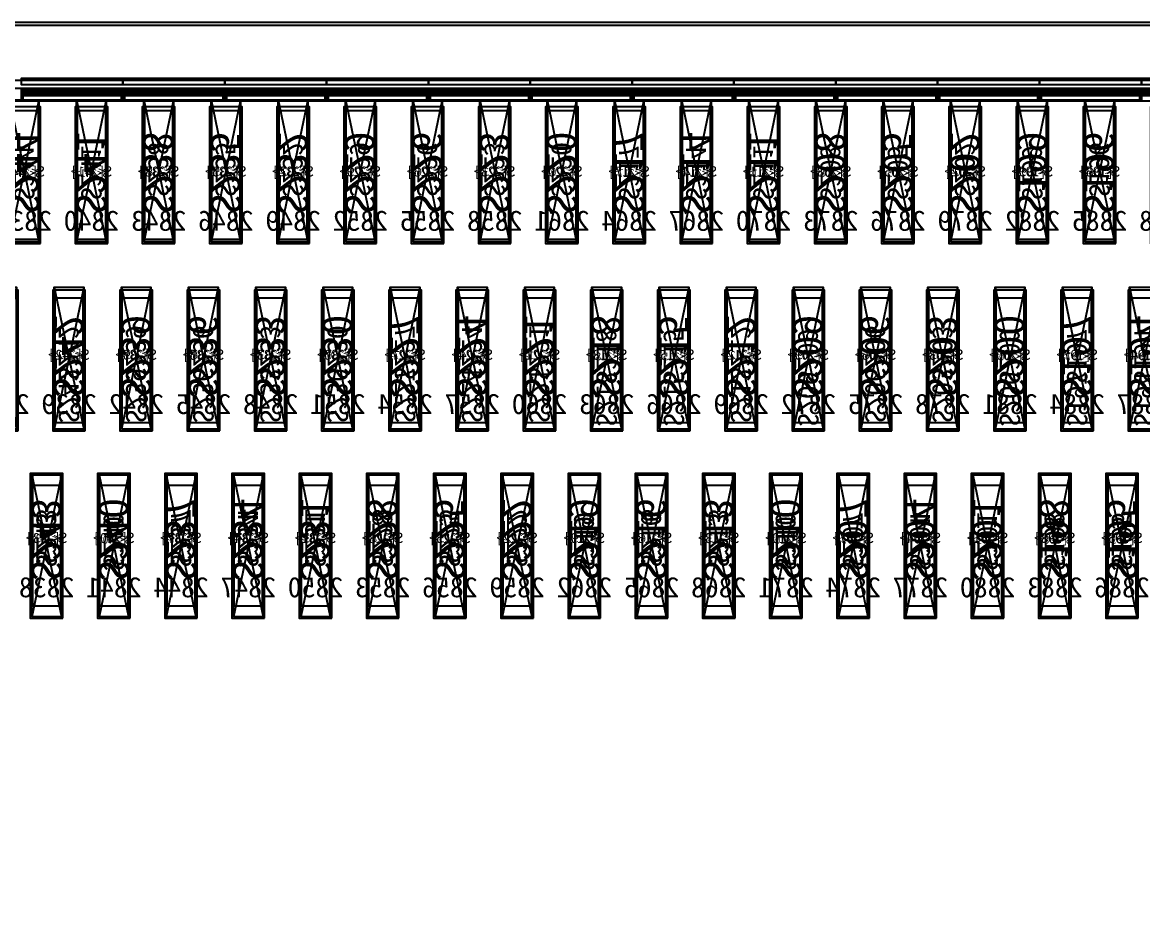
# Model space of a CAD drawing. Header units: millimetres. Extents: x 427 to 2444, y 137 to 817.
# Drawn here: x 1613.422 to 1613.972, y 288.827 to 289.26 of the extents above; entities that cross this region are included whole.
import ezdxf
from ezdxf.enums import TextEntityAlignment as Align

# ---------------------------------------------------------------- set-up
doc = ezdxf.new("R2010")
doc.units = ezdxf.units.MM
for name, color, linetype in [('L0', 211, 'Continuous'), ('L102', 91, 'Continuous'), ('L114', 213, 'Continuous'), ('L240', 60, 'Continuous'), ('L241', 200, 'Continuous'), ('L242', 51, 'Continuous'), ('L245', 53, 'Continuous'), ('L246', 93, 'Continuous'), ('L247', 13, 'Continuous'), ('L59', 140, 'Continuous'), ('L63', 4, 'Continuous'), ('L98', 150, 'Continuous')]:
    doc.layers.add(name, color=color, linetype=linetype)
doc.styles.add('txt', font='simhei.ttf')

# ---------------------------------------------------------------- blocks, each defined once
blk = doc.blocks.new('HX8394_F_PAD')
at = {"layer": 'L0'}
blk.add_lwpolyline([(-13.86, -0.4025), (-13.86, 0.4025), (13.86, 0.4025), (13.86, -0.4025), (-13.86, -0.4025)], close=True, dxfattribs=at)
at = {"layer": 'L241'}
blk.add_lwpolyline([(-13.9, -0.435), (-13.9, 0.435), (13.9, 0.435), (13.9, -0.435), (-13.9, -0.435)], close=True, dxfattribs=at)
at = {"layer": 'L242'}
for points in [[(-11.386, 0.3285), (-11.3875, 0.33), (-11.3875, 0.392), (-11.386, 0.3935), (-11.373, 0.3935), (-11.3715, 0.392), (-11.3715, 0.33), (-11.373, 0.3285), (-11.386, 0.3285)], [(-11.353, 0.3285), (-11.3545, 0.33), (-11.3545, 0.392), (-11.353, 0.3935), (-11.34, 0.3935), (-11.3385, 0.392), (-11.3385, 0.33), (-11.34, 0.3285), (-11.353, 0.3285)], [(-11.32, 0.3285), (-11.3215, 0.33), (-11.3215, 0.392), (-11.32, 0.3935), (-11.307, 0.3935), (-11.3055, 0.392), (-11.3055, 0.33), (-11.307, 0.3285), (-11.32, 0.3285)], [(-11.287, 0.3285), (-11.2885, 0.33), (-11.2885, 0.392), (-11.287, 0.3935), (-11.274, 0.3935), (-11.2725, 0.392), (-11.2725, 0.33), (-11.274, 0.3285), (-11.287, 0.3285)], [(-11.254, 0.3285), (-11.2555, 0.33), (-11.2555, 0.392), (-11.254, 0.3935), (-11.241, 0.3935), (-11.2395, 0.392), (-11.2395, 0.33), (-11.241, 0.3285), (-11.254, 0.3285)], [(-11.221, 0.3285), (-11.2225, 0.33), (-11.2225, 0.392), (-11.221, 0.3935), (-11.208, 0.3935), (-11.2065, 0.392), (-11.2065, 0.33), (-11.208, 0.3285), (-11.221, 0.3285)], [(-11.188, 0.3285), (-11.1895, 0.33), (-11.1895, 0.392), (-11.188, 0.3935), (-11.175, 0.3935), (-11.1735, 0.392), (-11.1735, 0.33), (-11.175, 0.3285), (-11.188, 0.3285)], [(-11.155, 0.3285), (-11.1565, 0.33), (-11.1565, 0.392), (-11.155, 0.3935), (-11.142, 0.3935), (-11.1405, 0.392), (-11.1405, 0.33), (-11.142, 0.3285), (-11.155, 0.3285)], [(-11.122, 0.3285), (-11.1235, 0.33), (-11.1235, 0.392), (-11.122, 0.3935), (-11.109, 0.3935), (-11.1075, 0.392), (-11.1075, 0.33), (-11.109, 0.3285), (-11.122, 0.3285)], [(-11.089, 0.3285), (-11.0905, 0.33), (-11.0905, 0.392), (-11.089, 0.3935), (-11.076, 0.3935), (-11.0745, 0.392), (-11.0745, 0.33), (-11.076, 0.3285), (-11.089, 0.3285)], [(-11.056, 0.3285), (-11.0575, 0.33), (-11.0575, 0.392), (-11.056, 0.3935), (-11.043, 0.3935), (-11.0415, 0.392), (-11.0415, 0.33), (-11.043, 0.3285), (-11.056, 0.3285)], [(-11.023, 0.3285), (-11.0245, 0.33), (-11.0245, 0.392), (-11.023, 0.3935), (-11.01, 0.3935), (-11.0085, 0.392), (-11.0085, 0.33), (-11.01, 0.3285), (-11.023, 0.3285)], [(-10.99, 0.3285), (-10.9915, 0.33), (-10.9915, 0.392), (-10.99, 0.3935), (-10.977, 0.3935), (-10.9755, 0.392), (-10.9755, 0.33), (-10.977, 0.3285), (-10.99, 0.3285)], [(-10.957, 0.3285), (-10.9585, 0.33), (-10.9585, 0.392), (-10.957, 0.3935), (-10.944, 0.3935), (-10.9425, 0.392), (-10.9425, 0.33), (-10.944, 0.3285), (-10.957, 0.3285)], [(-10.924, 0.3285), (-10.9255, 0.33), (-10.9255, 0.392), (-10.924, 0.3935), (-10.911, 0.3935), (-10.9095, 0.392), (-10.9095, 0.33), (-10.911, 0.3285), (-10.924, 0.3285)], [(-10.891, 0.3285), (-10.8925, 0.33), (-10.8925, 0.392), (-10.891, 0.3935), (-10.878, 0.3935), (-10.8765, 0.392), (-10.8765, 0.33), (-10.878, 0.3285), (-10.891, 0.3285)], [(-10.858, 0.3285), (-10.8595, 0.33), (-10.8595, 0.392), (-10.858, 0.3935), (-10.845, 0.3935), (-10.8435, 0.392), (-10.8435, 0.33), (-10.845, 0.3285), (-10.858, 0.3285)], [(-11.408, 0.2385), (-11.4095, 0.24), (-11.4095, 0.302), (-11.408, 0.3035), (-11.395, 0.3035), (-11.3935, 0.302), (-11.3935, 0.24), (-11.395, 0.2385), (-11.408, 0.2385)], [(-11.375, 0.2385), (-11.3765, 0.24), (-11.3765, 0.302), (-11.375, 0.3035), (-11.362, 0.3035), (-11.3605, 0.302), (-11.3605, 0.24), (-11.362, 0.2385), (-11.375, 0.2385)], [(-11.342, 0.2385), (-11.3435, 0.24), (-11.3435, 0.302), (-11.342, 0.3035), (-11.329, 0.3035), (-11.3275, 0.302), (-11.3275, 0.24), (-11.329, 0.2385), (-11.342, 0.2385)], [(-11.309, 0.2385), (-11.3105, 0.24), (-11.3105, 0.302), (-11.309, 0.3035), (-11.296, 0.3035), (-11.2945, 0.302), (-11.2945, 0.24), (-11.296, 0.2385), (-11.309, 0.2385)], [(-11.276, 0.2385), (-11.2775, 0.24), (-11.2775, 0.302), (-11.276, 0.3035), (-11.263, 0.3035), (-11.2615, 0.302), (-11.2615, 0.24), (-11.263, 0.2385), (-11.276, 0.2385)], [(-11.243, 0.2385), (-11.2445, 0.24), (-11.2445, 0.302), (-11.243, 0.3035), (-11.23, 0.3035), (-11.2285, 0.302), (-11.2285, 0.24), (-11.23, 0.2385), (-11.243, 0.2385)], [(-11.21, 0.2385), (-11.2115, 0.24), (-11.2115, 0.302), (-11.21, 0.3035), (-11.197, 0.3035), (-11.1955, 0.302), (-11.1955, 0.24), (-11.197, 0.2385), (-11.21, 0.2385)], [(-11.177, 0.2385), (-11.1785, 0.24), (-11.1785, 0.302), (-11.177, 0.3035), (-11.164, 0.3035), (-11.1625, 0.302), (-11.1625, 0.24), (-11.164, 0.2385), (-11.177, 0.2385)], [(-11.144, 0.2385), (-11.1455, 0.24), (-11.1455, 0.302), (-11.144, 0.3035), (-11.131, 0.3035), (-11.1295, 0.302), (-11.1295, 0.24), (-11.131, 0.2385), (-11.144, 0.2385)], [(-11.111, 0.2385), (-11.1125, 0.24), (-11.1125, 0.302), (-11.111, 0.3035), (-11.098, 0.3035), (-11.0965, 0.302), (-11.0965, 0.24), (-11.098, 0.2385), (-11.111, 0.2385)], [(-11.078, 0.2385), (-11.0795, 0.24), (-11.0795, 0.302), (-11.078, 0.3035), (-11.065, 0.3035), (-11.0635, 0.302), (-11.0635, 0.24), (-11.065, 0.2385), (-11.078, 0.2385)], [(-11.045, 0.2385), (-11.0465, 0.24), (-11.0465, 0.302), (-11.045, 0.3035), (-11.032, 0.3035), (-11.0305, 0.302), (-11.0305, 0.24), (-11.032, 0.2385), (-11.045, 0.2385)], [(-11.012, 0.2385), (-11.0135, 0.24), (-11.0135, 0.302), (-11.012, 0.3035), (-10.999, 0.3035), (-10.9975, 0.302), (-10.9975, 0.24), (-10.999, 0.2385), (-11.012, 0.2385)], [(-10.979, 0.2385), (-10.9805, 0.24), (-10.9805, 0.302), (-10.979, 0.3035), (-10.966, 0.3035), (-10.9645, 0.302), (-10.9645, 0.24), (-10.966, 0.2385), (-10.979, 0.2385)], [(-10.946, 0.2385), (-10.9475, 0.24), (-10.9475, 0.302), (-10.946, 0.3035), (-10.933, 0.3035), (-10.9315, 0.302), (-10.9315, 0.24), (-10.933, 0.2385), (-10.946, 0.2385)], [(-10.913, 0.2385), (-10.9145, 0.24), (-10.9145, 0.302), (-10.913, 0.3035), (-10.9, 0.3035), (-10.8985, 0.302), (-10.8985, 0.24), (-10.9, 0.2385), (-10.913, 0.2385)], [(-10.88, 0.2385), (-10.8815, 0.24), (-10.8815, 0.302), (-10.88, 0.3035), (-10.867, 0.3035), (-10.8655, 0.302), (-10.8655, 0.24), (-10.867, 0.2385), (-10.88, 0.2385)], [(-11.397, 0.1485), (-11.3985, 0.15), (-11.3985, 0.212), (-11.397, 0.2135), (-11.384, 0.2135), (-11.3825, 0.212), (-11.3825, 0.15), (-11.384, 0.1485), (-11.397, 0.1485)], [(-11.364, 0.1485), (-11.3655, 0.15), (-11.3655, 0.212), (-11.364, 0.2135), (-11.351, 0.2135), (-11.3495, 0.212), (-11.3495, 0.15), (-11.351, 0.1485), (-11.364, 0.1485)], [(-11.331, 0.1485), (-11.3325, 0.15), (-11.3325, 0.212), (-11.331, 0.2135), (-11.318, 0.2135), (-11.3165, 0.212), (-11.3165, 0.15), (-11.318, 0.1485), (-11.331, 0.1485)], [(-11.298, 0.1485), (-11.2995, 0.15), (-11.2995, 0.212), (-11.298, 0.2135), (-11.285, 0.2135), (-11.2835, 0.212), (-11.2835, 0.15), (-11.285, 0.1485), (-11.298, 0.1485)], [(-11.265, 0.1485), (-11.2665, 0.15), (-11.2665, 0.212), (-11.265, 0.2135), (-11.252, 0.2135), (-11.2505, 0.212), (-11.2505, 0.15), (-11.252, 0.1485), (-11.265, 0.1485)], [(-11.232, 0.1485), (-11.2335, 0.15), (-11.2335, 0.212), (-11.232, 0.2135), (-11.219, 0.2135), (-11.2175, 0.212), (-11.2175, 0.15), (-11.219, 0.1485), (-11.232, 0.1485)], [(-11.199, 0.1485), (-11.2005, 0.15), (-11.2005, 0.212), (-11.199, 0.2135), (-11.186, 0.2135), (-11.1845, 0.212), (-11.1845, 0.15), (-11.186, 0.1485), (-11.199, 0.1485)], [(-11.166, 0.1485), (-11.1675, 0.15), (-11.1675, 0.212), (-11.166, 0.2135), (-11.153, 0.2135), (-11.1515, 0.212), (-11.1515, 0.15), (-11.153, 0.1485), (-11.166, 0.1485)], [(-11.133, 0.1485), (-11.1345, 0.15), (-11.1345, 0.212), (-11.133, 0.2135), (-11.12, 0.2135), (-11.1185, 0.212), (-11.1185, 0.15), (-11.12, 0.1485), (-11.133, 0.1485)], [(-11.1, 0.1485), (-11.1015, 0.15), (-11.1015, 0.212), (-11.1, 0.2135), (-11.087, 0.2135), (-11.0855, 0.212), (-11.0855, 0.15), (-11.087, 0.1485), (-11.1, 0.1485)], [(-11.067, 0.1485), (-11.0685, 0.15), (-11.0685, 0.212), (-11.067, 0.2135), (-11.054, 0.2135), (-11.0525, 0.212), (-11.0525, 0.15), (-11.054, 0.1485), (-11.067, 0.1485)], [(-11.034, 0.1485), (-11.0355, 0.15), (-11.0355, 0.212), (-11.034, 0.2135), (-11.021, 0.2135), (-11.0195, 0.212), (-11.0195, 0.15), (-11.021, 0.1485), (-11.034, 0.1485)], [(-11.001, 0.1485), (-11.0025, 0.15), (-11.0025, 0.212), (-11.001, 0.2135), (-10.988, 0.2135), (-10.9865, 0.212), (-10.9865, 0.15), (-10.988, 0.1485), (-11.001, 0.1485)], [(-10.968, 0.1485), (-10.9695, 0.15), (-10.9695, 0.212), (-10.968, 0.2135), (-10.955, 0.2135), (-10.9535, 0.212), (-10.9535, 0.15), (-10.955, 0.1485), (-10.968, 0.1485)], [(-10.935, 0.1485), (-10.9365, 0.15), (-10.9365, 0.212), (-10.935, 0.2135), (-10.922, 0.2135), (-10.9205, 0.212), (-10.9205, 0.15), (-10.922, 0.1485), (-10.935, 0.1485)], [(-10.902, 0.1485), (-10.9035, 0.15), (-10.9035, 0.212), (-10.902, 0.2135), (-10.889, 0.2135), (-10.8875, 0.212), (-10.8875, 0.15), (-10.889, 0.1485), (-10.902, 0.1485)], [(-10.869, 0.1485), (-10.8705, 0.15), (-10.8705, 0.212), (-10.869, 0.2135), (-10.856, 0.2135), (-10.8545, 0.212), (-10.8545, 0.15), (-10.856, 0.1485), (-10.869, 0.1485)]]:
    blk.add_lwpolyline(points, close=True, dxfattribs=at)
at = {"layer": 'L247', "style": 'txt'}
for s, p in [('S196', (-11.3795, 0.362666)), ('S202', (-11.3135, 0.362666)), ('S214', (-11.1815, 0.361)), ('S220', (-11.1155, 0.362666)), ('S223', (-11.0825, 0.362666)), ('S226', (-11.0495, 0.362666)), ('S229', (-11.0165, 0.362666)), ('S232', (-10.9835, 0.362666)), ('S235', (-10.9505, 0.362666)), ('S238', (-10.9175, 0.362666)), ('S244', (-10.8515, 0.361)), ('S199', (-11.3465, 0.361)), ('S205', (-11.2805, 0.361)), ('S208', (-11.2475, 0.361)), ('S211', (-11.2145, 0.361)), ('S217', (-11.1485, 0.361)), ('S241', (-10.8845, 0.361)), ('S194', (-11.4015, 0.271)), ('S197', (-11.3685, 0.271)), ('S200', (-11.3355, 0.271)), ('S203', (-11.3025, 0.272666)), ('S206', (-11.2695, 0.272666)), ('S209', (-11.2365, 0.271)), ('S212', (-11.2035, 0.272666)), ('S215', (-11.1705, 0.271)), ('S218', (-11.1375, 0.271)), ('S221', (-11.1045, 0.272666)), ('S224', (-11.0715, 0.272666)), ('S227', (-11.0385, 0.272666)), ('S230', (-11.0055, 0.272666)), ('S233', (-10.9725, 0.272666)), ('S236', (-10.9395, 0.272666)), ('S239', (-10.9065, 0.272666)), ('S242', (-10.8735, 0.272666)), ('S195', (-11.3905, 0.181)), ('S198', (-11.3575, 0.181)), ('S201', (-11.3245, 0.181)), ('S204', (-11.2915, 0.181)), ('S207', (-11.2585, 0.181)), ('S210', (-11.2255, 0.181)), ('S213', (-11.1925, 0.182666)), ('S216', (-11.1595, 0.182666)), ('S219', (-11.1265, 0.181)), ('S222', (-11.0935, 0.182666)), ('S225', (-11.0605, 0.182666)), ('S228', (-11.0275, 0.182666)), ('S231', (-10.9945, 0.182666)), ('S234', (-10.9615, 0.182666)), ('S237', (-10.9285, 0.182666)), ('S240', (-10.8955, 0.181)), ('S243', (-10.8625, 0.182666))]:
    blk.add_text(s, height=0.01, rotation=90, dxfattribs=at).set_placement(p, align=Align.MIDDLE_CENTER)
blk = doc.blocks.new('NTBUMP_65X16')
at = {"layer": 'L242'}
blk.add_lwpolyline([(-0.008, -0.0325), (-0.008, 0.0325), (0.008, 0.0325), (0.008, -0.0325), (-0.008, -0.0325)], close=True, dxfattribs=at)
blk = doc.blocks.new('ILI9881C_AA_NTBUMP_PM_875UM')
at = {"layer": 'L241'}
blk.add_lwpolyline([(-13.92, -0.4375), (-13.92, 0.4375), (13.92, 0.4375), (13.92, -0.4375), (-13.92, -0.4375)], close=True, dxfattribs=at)
at = {"rotation": 180}
for p in [(-11.3795, 0.365), (-11.3465, 0.365), (-11.3135, 0.365), (-11.2805, 0.365), (-11.2475, 0.365), (-11.2145, 0.365), (-11.1815, 0.365), (-11.1485, 0.365), (-11.1155, 0.365), (-11.0825, 0.365), (-11.0495, 0.365), (-11.0165, 0.365), (-10.9835, 0.365), (-10.9505, 0.365), (-10.9175, 0.365), (-10.8845, 0.365), (-10.8515, 0.365), (-11.4015, 0.275), (-11.3685, 0.275), (-11.3355, 0.275), (-11.3025, 0.275), (-11.2695, 0.275), (-11.2365, 0.275), (-11.2035, 0.275), (-11.1705, 0.275), (-11.1375, 0.275), (-11.1045, 0.275), (-11.0715, 0.275), (-11.0385, 0.275), (-11.0055, 0.275), (-10.9725, 0.275), (-10.9395, 0.275), (-10.9065, 0.275), (-10.8735, 0.275), (-11.3905, 0.185), (-11.3575, 0.185), (-11.3245, 0.185), (-11.2915, 0.185), (-11.2585, 0.185), (-11.2255, 0.185), (-11.1925, 0.185), (-11.1595, 0.185), (-11.1265, 0.185), (-11.0935, 0.185), (-11.0605, 0.185), (-11.0275, 0.185), (-10.9945, 0.185), (-10.9615, 0.185), (-10.9285, 0.185), (-10.8955, 0.185), (-10.8625, 0.185)]:
    blk.add_blockref('NTBUMP_65X16', p, dxfattribs=at)
at = {"layer": 'L246', "style": 'txt'}
for s, p in [('S196', (-11.3795, 0.365)), ('S199', (-11.3465, 0.365)), ('S202', (-11.3135, 0.365)), ('S205', (-11.2805, 0.365)), ('S208', (-11.2475, 0.365)), ('S211', (-11.2145, 0.365)), ('S214', (-11.1815, 0.365)), ('S217', (-11.1485, 0.365)), ('S220', (-11.1155, 0.365)), ('S223', (-11.0825, 0.365)), ('S226', (-11.0495, 0.365)), ('S229', (-11.0165, 0.365)), ('S232', (-10.9835, 0.365)), ('S235', (-10.9505, 0.365)), ('S238', (-10.9175, 0.365)), ('S241', (-10.8845, 0.365)), ('S244', (-10.8515, 0.365)), ('S194', (-11.4015, 0.275)), ('S197', (-11.3685, 0.275)), ('S200', (-11.3355, 0.275)), ('S203', (-11.3025, 0.275)), ('S206', (-11.2695, 0.275)), ('S209', (-11.2365, 0.275)), ('S212', (-11.2035, 0.275)), ('S215', (-11.1705, 0.275)), ('S218', (-11.1375, 0.275)), ('S221', (-11.1045, 0.275)), ('S224', (-11.0715, 0.275)), ('S227', (-11.0385, 0.275)), ('S230', (-11.0055, 0.275)), ('S233', (-10.9725, 0.275)), ('S236', (-10.9395, 0.275)), ('S239', (-10.9065, 0.275)), ('S242', (-10.8735, 0.275)), ('S195', (-11.3905, 0.185)), ('S198', (-11.3575, 0.185)), ('S201', (-11.3245, 0.185)), ('S204', (-11.2915, 0.185)), ('S207', (-11.2585, 0.185)), ('S210', (-11.2255, 0.185)), ('S213', (-11.1925, 0.185)), ('S216', (-11.1595, 0.185)), ('S219', (-11.1265, 0.185)), ('S222', (-11.0935, 0.185)), ('S225', (-11.0605, 0.185)), ('S228', (-11.0275, 0.185)), ('S231', (-10.9945, 0.185)), ('S234', (-10.9615, 0.185)), ('S237', (-10.9285, 0.185)), ('S240', (-10.8955, 0.185)), ('S243', (-10.8625, 0.185))]:
    blk.add_text(s, height=0.015, rotation=90, dxfattribs=at).set_placement(p, align=Align.MIDDLE_CENTER)
for s, p in [('2888', (-11.4125, 0.341666)), ('2885', (-11.3795, 0.341666)), ('2882', (-11.3465, 0.341666)), ('2879', (-11.3135, 0.341666)), ('2876', (-11.2805, 0.341666)), ('2873', (-11.2475, 0.341666)), ('2870', (-11.2145, 0.341666)), ('2867', (-11.1815, 0.341666)), ('2864', (-11.1485, 0.341666)), ('2861', (-11.1155, 0.341666)), ('2858', (-11.0825, 0.341666)), ('2855', (-11.0495, 0.341666)), ('2852', (-11.0165, 0.341666)), ('2849', (-10.9835, 0.341666)), ('2846', (-10.9505, 0.341666)), ('2843', (-10.9175, 0.341666)), ('2840', (-10.8845, 0.341666)), ('2837', (-10.8515, 0.341666)), ('2887', (-11.4015, 0.251666)), ('2884', (-11.3685, 0.251666)), ('2881', (-11.3355, 0.251666)), ('2878', (-11.3025, 0.251666)), ('2875', (-11.2695, 0.251666)), ('2872', (-11.2365, 0.251666)), ('2869', (-11.2035, 0.251666)), ('2866', (-11.1705, 0.251666)), ('2863', (-11.1375, 0.251666)), ('2860', (-11.1045, 0.251666)), ('2857', (-11.0715, 0.251666)), ('2854', (-11.0385, 0.251666)), ('2851', (-11.0055, 0.251666)), ('2848', (-10.9725, 0.251666)), ('2845', (-10.9395, 0.251666)), ('2842', (-10.9065, 0.251666)), ('2839', (-10.8735, 0.251666)), ('2836', (-10.8405, 0.251666)), ('2886', (-11.3905, 0.161666)), ('2883', (-11.3575, 0.161666)), ('2880', (-11.3245, 0.161666)), ('2877', (-11.2915, 0.161666)), ('2874', (-11.2585, 0.161666)), ('2871', (-11.2255, 0.161666)), ('2868', (-11.1925, 0.161666)), ('2865', (-11.1595, 0.161666)), ('2862', (-11.1265, 0.161666)), ('2859', (-11.0935, 0.161666)), ('2856', (-11.0605, 0.161666)), ('2853', (-11.0275, 0.161666)), ('2850', (-10.9945, 0.161666)), ('2847', (-10.9615, 0.161666)), ('2844', (-10.9285, 0.161666)), ('2841', (-10.8955, 0.161666)), ('2838', (-10.8625, 0.161666))]:
    blk.add_text(s, height=0.01, dxfattribs=at).set_placement(p, align=Align.MIDDLE_CENTER)
blk = doc.blocks.new('OUT_3BUMP')
at = {"layer": 'L242'}
for points in [[(0, 0.206), (0, 0.271), (0.016, 0.271), (0.016, 0.206), (0, 0.206)], [(0.011, 0.116), (0.011, 0.181), (0.027, 0.181), (0.027, 0.116), (0.011, 0.116)], [(0.022, 0.026), (0.022, 0.091), (0.038, 0.091), (0.038, 0.026), (0.022, 0.026)]]:
    blk.add_lwpolyline(points, close=True, dxfattribs=at)
blk = doc.blocks.new('JD9365Z_PAD_20170829_Y880')
at = {"layer": 'L241'}
blk.add_lwpolyline([(-13.95, -0.41), (-13.95, 0.41), (13.95, 0.41), (13.95, -0.41), (-13.95, -0.41)], close=True, dxfattribs=at)
at = {"row_count": 1, "column_count": 372, "row_spacing": 0.245, "column_spacing": 0.033}
blk.add_blockref('OUT_3BUMP', (-13.6645, 0.13), dxfattribs=at)
at = {"layer": 'L240', "style": 'txt'}
for s, p in [('S[196]', (-11.3795, 0.369333)), ('S[199]', (-11.3465, 0.369333)), ('S[202]', (-11.3135, 0.369333)), ('S[205]', (-11.2805, 0.369333)), ('S[208]', (-11.2475, 0.369333)), ('S[211]', (-11.2145, 0.369333)), ('S[214]', (-11.1815, 0.369333)), ('S[217]', (-11.1485, 0.369333)), ('S[220]', (-11.1155, 0.369333)), ('S[223]', (-11.0825, 0.369333)), ('S[226]', (-11.0495, 0.369333)), ('S[229]', (-11.0165, 0.369333)), ('S[232]', (-10.9835, 0.369333)), ('S[235]', (-10.9505, 0.369333)), ('S[238]', (-10.9175, 0.369333)), ('S[241]', (-10.8845, 0.369333)), ('S[244]', (-10.8515, 0.369333)), ('S[194]', (-11.4015, 0.279333)), ('S[197]', (-11.3685, 0.279333)), ('S[200]', (-11.3355, 0.279333)), ('S[203]', (-11.3025, 0.279333)), ('S[206]', (-11.2695, 0.279333)), ('S[209]', (-11.2365, 0.279333)), ('S[212]', (-11.2035, 0.279333)), ('S[215]', (-11.1705, 0.279333)), ('S[218]', (-11.1375, 0.279333)), ('S[221]', (-11.1045, 0.279333)), ('S[224]', (-11.0715, 0.279333)), ('S[227]', (-11.0385, 0.279333)), ('S[230]', (-11.0055, 0.279333)), ('S[233]', (-10.9725, 0.279333)), ('S[236]', (-10.9395, 0.279333)), ('S[239]', (-10.9065, 0.279333)), ('S[242]', (-10.8735, 0.279333)), ('S[195]', (-11.3905, 0.189333)), ('S[198]', (-11.3575, 0.189333)), ('S[201]', (-11.3245, 0.189333)), ('S[204]', (-11.2915, 0.189333)), ('S[207]', (-11.2585, 0.189333)), ('S[210]', (-11.2255, 0.189333)), ('S[213]', (-11.1925, 0.189333)), ('S[216]', (-11.1595, 0.189333)), ('S[219]', (-11.1265, 0.189333)), ('S[222]', (-11.0935, 0.189333)), ('S[225]', (-11.0605, 0.189333)), ('S[228]', (-11.0275, 0.189333)), ('S[231]', (-10.9945, 0.189333)), ('S[234]', (-10.9615, 0.189333)), ('S[237]', (-10.9285, 0.189333)), ('S[240]', (-10.8955, 0.189333)), ('S[243]', (-10.8625, 0.189333))]:
    blk.add_text(s, height=0.005, dxfattribs=at).set_placement(p, align=Align.MIDDLE_CENTER)
blk = doc.blocks.new('NV3052C3P_BUMP_ORI_20190911')
at = {"layer": 'L241'}
blk.add_lwpolyline([(-13.8, -0.398), (-13.8, 0.398), (13.8, 0.398), (13.8, -0.398), (-13.8, -0.398)], close=True, dxfattribs=at)
at = {"layer": 'L242'}
for points in [[(-11.3875, 0.32), (-11.3875, 0.385), (-11.3715, 0.385), (-11.3715, 0.32), (-11.3875, 0.32)], [(-11.3545, 0.32), (-11.3545, 0.385), (-11.3385, 0.385), (-11.3385, 0.32), (-11.3545, 0.32)], [(-11.3215, 0.32), (-11.3215, 0.385), (-11.3055, 0.385), (-11.3055, 0.32), (-11.3215, 0.32)], [(-11.2885, 0.32), (-11.2885, 0.385), (-11.2725, 0.385), (-11.2725, 0.32), (-11.2885, 0.32)], [(-11.2555, 0.32), (-11.2555, 0.385), (-11.2395, 0.385), (-11.2395, 0.32), (-11.2555, 0.32)], [(-11.2225, 0.32), (-11.2225, 0.385), (-11.2065, 0.385), (-11.2065, 0.32), (-11.2225, 0.32)], [(-11.1895, 0.32), (-11.1895, 0.385), (-11.1735, 0.385), (-11.1735, 0.32), (-11.1895, 0.32)], [(-11.1565, 0.32), (-11.1565, 0.385), (-11.1405, 0.385), (-11.1405, 0.32), (-11.1565, 0.32)], [(-11.1235, 0.32), (-11.1235, 0.385), (-11.1075, 0.385), (-11.1075, 0.32), (-11.1235, 0.32)], [(-11.0905, 0.32), (-11.0905, 0.385), (-11.0745, 0.385), (-11.0745, 0.32), (-11.0905, 0.32)], [(-11.0575, 0.32), (-11.0575, 0.385), (-11.0415, 0.385), (-11.0415, 0.32), (-11.0575, 0.32)], [(-11.0245, 0.32), (-11.0245, 0.385), (-11.0085, 0.385), (-11.0085, 0.32), (-11.0245, 0.32)], [(-10.9915, 0.32), (-10.9915, 0.385), (-10.9755, 0.385), (-10.9755, 0.32), (-10.9915, 0.32)], [(-10.9585, 0.32), (-10.9585, 0.385), (-10.9425, 0.385), (-10.9425, 0.32), (-10.9585, 0.32)], [(-10.9255, 0.32), (-10.9255, 0.385), (-10.9095, 0.385), (-10.9095, 0.32), (-10.9255, 0.32)], [(-10.8925, 0.32), (-10.8925, 0.385), (-10.8765, 0.385), (-10.8765, 0.32), (-10.8925, 0.32)], [(-10.8595, 0.32), (-10.8595, 0.385), (-10.8435, 0.385), (-10.8435, 0.32), (-10.8595, 0.32)], [(-11.4095, 0.23), (-11.4095, 0.295), (-11.3935, 0.295), (-11.3935, 0.23), (-11.4095, 0.23)], [(-11.3765, 0.23), (-11.3765, 0.295), (-11.3605, 0.295), (-11.3605, 0.23), (-11.3765, 0.23)], [(-11.3435, 0.23), (-11.3435, 0.295), (-11.3275, 0.295), (-11.3275, 0.23), (-11.3435, 0.23)], [(-11.3105, 0.23), (-11.3105, 0.295), (-11.2945, 0.295), (-11.2945, 0.23), (-11.3105, 0.23)], [(-11.2775, 0.23), (-11.2775, 0.295), (-11.2615, 0.295), (-11.2615, 0.23), (-11.2775, 0.23)], [(-11.2445, 0.23), (-11.2445, 0.295), (-11.2285, 0.295), (-11.2285, 0.23), (-11.2445, 0.23)], [(-11.2115, 0.23), (-11.2115, 0.295), (-11.1955, 0.295), (-11.1955, 0.23), (-11.2115, 0.23)], [(-11.1785, 0.23), (-11.1785, 0.295), (-11.1625, 0.295), (-11.1625, 0.23), (-11.1785, 0.23)], [(-11.1455, 0.23), (-11.1455, 0.295), (-11.1295, 0.295), (-11.1295, 0.23), (-11.1455, 0.23)], [(-11.1125, 0.23), (-11.1125, 0.295), (-11.0965, 0.295), (-11.0965, 0.23), (-11.1125, 0.23)], [(-11.0795, 0.23), (-11.0795, 0.295), (-11.0635, 0.295), (-11.0635, 0.23), (-11.0795, 0.23)], [(-11.0465, 0.23), (-11.0465, 0.295), (-11.0305, 0.295), (-11.0305, 0.23), (-11.0465, 0.23)], [(-11.0135, 0.23), (-11.0135, 0.295), (-10.9975, 0.295), (-10.9975, 0.23), (-11.0135, 0.23)], [(-10.9805, 0.23), (-10.9805, 0.295), (-10.9645, 0.295), (-10.9645, 0.23), (-10.9805, 0.23)], [(-10.9475, 0.23), (-10.9475, 0.295), (-10.9315, 0.295), (-10.9315, 0.23), (-10.9475, 0.23)], [(-10.9145, 0.23), (-10.9145, 0.295), (-10.8985, 0.295), (-10.8985, 0.23), (-10.9145, 0.23)], [(-10.8815, 0.23), (-10.8815, 0.295), (-10.8655, 0.295), (-10.8655, 0.23), (-10.8815, 0.23)], [(-11.3985, 0.14), (-11.3985, 0.205), (-11.3825, 0.205), (-11.3825, 0.14), (-11.3985, 0.14)], [(-11.3655, 0.14), (-11.3655, 0.205), (-11.3495, 0.205), (-11.3495, 0.14), (-11.3655, 0.14)], [(-11.3325, 0.14), (-11.3325, 0.205), (-11.3165, 0.205), (-11.3165, 0.14), (-11.3325, 0.14)], [(-11.2995, 0.14), (-11.2995, 0.205), (-11.2835, 0.205), (-11.2835, 0.14), (-11.2995, 0.14)], [(-11.2665, 0.14), (-11.2665, 0.205), (-11.2505, 0.205), (-11.2505, 0.14), (-11.2665, 0.14)], [(-11.2335, 0.14), (-11.2335, 0.205), (-11.2175, 0.205), (-11.2175, 0.14), (-11.2335, 0.14)], [(-11.2005, 0.14), (-11.2005, 0.205), (-11.1845, 0.205), (-11.1845, 0.14), (-11.2005, 0.14)], [(-11.1675, 0.14), (-11.1675, 0.205), (-11.1515, 0.205), (-11.1515, 0.14), (-11.1675, 0.14)], [(-11.1345, 0.14), (-11.1345, 0.205), (-11.1185, 0.205), (-11.1185, 0.14), (-11.1345, 0.14)], [(-11.1015, 0.14), (-11.1015, 0.205), (-11.0855, 0.205), (-11.0855, 0.14), (-11.1015, 0.14)], [(-11.0685, 0.14), (-11.0685, 0.205), (-11.0525, 0.205), (-11.0525, 0.14), (-11.0685, 0.14)], [(-11.0355, 0.14), (-11.0355, 0.205), (-11.0195, 0.205), (-11.0195, 0.14), (-11.0355, 0.14)], [(-11.0025, 0.14), (-11.0025, 0.205), (-10.9865, 0.205), (-10.9865, 0.14), (-11.0025, 0.14)], [(-10.9695, 0.14), (-10.9695, 0.205), (-10.9535, 0.205), (-10.9535, 0.14), (-10.9695, 0.14)], [(-10.9365, 0.14), (-10.9365, 0.205), (-10.9205, 0.205), (-10.9205, 0.14), (-10.9365, 0.14)], [(-10.9035, 0.14), (-10.9035, 0.205), (-10.8875, 0.205), (-10.8875, 0.14), (-10.9035, 0.14)], [(-10.8705, 0.14), (-10.8705, 0.205), (-10.8545, 0.205), (-10.8545, 0.14), (-10.8705, 0.14)]]:
    blk.add_lwpolyline(points, close=True, dxfattribs=at)
at = {"layer": 'L245', "style": 'txt'}
for s, p in [('S<196>', (-11.379527, 0.353333)), ('S<199>', (-11.346527, 0.353333)), ('S<202>', (-11.313527, 0.353333)), ('S<205>', (-11.280527, 0.353333)), ('S<208>', (-11.247527, 0.353333)), ('S<211>', (-11.214527, 0.353333)), ('S<214>', (-11.181527, 0.353333)), ('S<217>', (-11.148527, 0.353333)), ('S<220>', (-11.115527, 0.353333)), ('S<223>', (-11.082527, 0.353333)), ('S<226>', (-11.049527, 0.353333)), ('S<229>', (-11.016527, 0.353333)), ('S<232>', (-10.983527, 0.353333)), ('S<235>', (-10.950527, 0.353333)), ('S<238>', (-10.917527, 0.353333)), ('S<241>', (-10.884527, 0.353333)), ('S<244>', (-10.851527, 0.353333)), ('S<194>', (-11.401527, 0.263333)), ('S<197>', (-11.368527, 0.263333)), ('S<200>', (-11.335527, 0.263333)), ('S<203>', (-11.302527, 0.263333)), ('S<206>', (-11.269527, 0.263333)), ('S<209>', (-11.236527, 0.263333)), ('S<212>', (-11.203527, 0.263333)), ('S<215>', (-11.170527, 0.263333)), ('S<218>', (-11.137527, 0.263333)), ('S<221>', (-11.104527, 0.263333)), ('S<224>', (-11.071527, 0.263333)), ('S<227>', (-11.038527, 0.263333)), ('S<230>', (-11.005527, 0.263333)), ('S<233>', (-10.972527, 0.263333)), ('S<236>', (-10.939527, 0.263333)), ('S<239>', (-10.906527, 0.263333)), ('S<242>', (-10.873527, 0.263333)), ('S<195>', (-11.390527, 0.173333)), ('S<198>', (-11.357527, 0.173333)), ('S<201>', (-11.324527, 0.173333)), ('S<204>', (-11.291527, 0.173333)), ('S<207>', (-11.258527, 0.173333)), ('S<210>', (-11.225527, 0.173333)), ('S<213>', (-11.192527, 0.173333)), ('S<216>', (-11.159527, 0.173333)), ('S<219>', (-11.126527, 0.173333)), ('S<222>', (-11.093527, 0.173333)), ('S<225>', (-11.060527, 0.173333)), ('S<228>', (-11.027527, 0.173333)), ('S<231>', (-10.994527, 0.173333)), ('S<234>', (-10.961527, 0.173333)), ('S<237>', (-10.928527, 0.173333)), ('S<240>', (-10.895527, 0.173333)), ('S<243>', (-10.862527, 0.173333))]:
    blk.add_text(s, height=0.005, dxfattribs=at).set_placement(p, align=Align.MIDDLE_CENTER)
blk = doc.blocks.new('BUMP_14_65')
at = {"layer": 'L242'}
blk.add_lwpolyline([(-0.007, -0.022), (-0.007, 0.043), (0.007, 0.043), (0.007, -0.022), (-0.007, -0.022)], close=True, dxfattribs=at)
blk = doc.blocks.new('FL11283_A_OTHER')
at = {"layer": 'L102'}
blk.add_lwpolyline([(-13.86, 0), (-13.86, 0.41), (0, 0.41), (0, 0), (-13.86, 0)], close=True, dxfattribs=at)
at = {"layer": 'L241'}
blk.add_lwpolyline([(-13.86, -0.41), (-13.86, 0.41), (13.86, 0.41), (13.86, 0.404), (-13.854, 0.404), (-13.854, -0.404), (13.854, -0.404), (13.854, 0.404), (13.86, 0.404), (13.86, -0.41), (-13.86, -0.41)], close=True, dxfattribs=at)
at = {"layer": 'L59'}
blk.add_lwpolyline([(-13.86, -0.41), (-13.86, 0.41), (13.86, 0.41), (13.86, -0.41), (-13.86, -0.41)], close=True, dxfattribs=at)
for p in [(-11.3795, 0.358), (-11.3465, 0.358), (-11.3135, 0.358), (-11.2805, 0.358), (-11.2475, 0.358), (-11.2145, 0.358), (-11.1815, 0.358), (-11.1485, 0.358), (-11.1155, 0.358), (-11.0825, 0.358), (-11.0495, 0.358), (-11.0165, 0.358), (-10.9835, 0.358), (-10.9505, 0.358), (-10.9175, 0.358), (-10.8845, 0.358), (-10.8515, 0.358), (-11.4015, 0.268), (-11.3685, 0.268), (-11.3355, 0.268), (-11.3025, 0.268), (-11.2695, 0.268), (-11.2365, 0.268), (-11.2035, 0.268), (-11.1705, 0.268), (-11.1375, 0.268), (-11.1045, 0.268), (-11.0715, 0.268), (-11.0385, 0.268), (-11.0055, 0.268), (-10.9725, 0.268), (-10.9395, 0.268), (-10.9065, 0.268), (-10.8735, 0.268), (-11.3905, 0.178), (-11.3575, 0.178), (-11.3245, 0.178), (-11.2915, 0.178), (-11.2585, 0.178), (-11.2255, 0.178), (-11.1925, 0.178), (-11.1595, 0.178), (-11.1265, 0.178), (-11.0935, 0.178), (-11.0605, 0.178), (-11.0275, 0.178), (-10.9945, 0.178), (-10.9615, 0.178), (-10.9285, 0.178), (-10.8955, 0.178), (-10.8625, 0.178)]:
    blk.add_blockref('BUMP_14_65', p)
at = {"layer": 'L102', "style": 'txt'}
for s, p in [('S196', (-11.3795, 0.370166)), ('S199', (-11.3465, 0.3685)), ('S202', (-11.3135, 0.370166)), ('S205', (-11.2805, 0.3685)), ('S208', (-11.2475, 0.3685)), ('S211', (-11.2145, 0.3685)), ('S214', (-11.1815, 0.3685)), ('S217', (-11.1485, 0.3685)), ('S220', (-11.1155, 0.370166)), ('S223', (-11.0825, 0.370166)), ('S226', (-11.0495, 0.370166)), ('S229', (-11.0165, 0.370166)), ('S232', (-10.9835, 0.370166)), ('S235', (-10.9505, 0.370166)), ('S238', (-10.9175, 0.370166)), ('S241', (-10.8845, 0.3685)), ('S244', (-10.8515, 0.3685)), ('S194', (-11.4015, 0.2575)), ('S197', (-11.3685, 0.2575)), ('S200', (-11.3355, 0.2575)), ('S203', (-11.3025, 0.259166)), ('S206', (-11.2695, 0.259166)), ('S209', (-11.2365, 0.2575)), ('S212', (-11.2035, 0.259166)), ('S215', (-11.1705, 0.2575)), ('S218', (-11.1375, 0.2575)), ('S221', (-11.1045, 0.259166)), ('S224', (-11.0715, 0.259166)), ('S227', (-11.0385, 0.259166)), ('S230', (-11.0055, 0.259166)), ('S233', (-10.9725, 0.259166)), ('S236', (-10.9395, 0.259166)), ('S239', (-10.9065, 0.259166)), ('S242', (-10.8735, 0.259166)), ('S195', (-11.3905, 0.1865)), ('S198', (-11.3575, 0.1865)), ('S201', (-11.3245, 0.1865)), ('S204', (-11.2915, 0.1865)), ('S207', (-11.2585, 0.1865)), ('S210', (-11.2255, 0.1865)), ('S213', (-11.1925, 0.188166)), ('S216', (-11.1595, 0.188166)), ('S219', (-11.1265, 0.1865)), ('S222', (-11.0935, 0.188166)), ('S225', (-11.0605, 0.188166)), ('S228', (-11.0275, 0.188166)), ('S231', (-10.9945, 0.188166)), ('S234', (-10.9615, 0.188166)), ('S237', (-10.9285, 0.188166)), ('S240', (-10.8955, 0.1865)), ('S243', (-10.8625, 0.188166))]:
    blk.add_text(s, height=0.01, rotation=90, dxfattribs=at).set_placement(p, align=Align.MIDDLE_CENTER)
blk = doc.blocks.new('GC9702_LCDPAD_BUMP')
at = {"layer": 'L242'}
blk.add_lwpolyline([(-0.008, -0.0325), (-0.008, 0.0325), (0.008, 0.0325), (0.008, -0.0325), (-0.008, -0.0325)], close=True, dxfattribs=at)
blk = doc.blocks.new('GC9702_BUMP_NOCOMPENSATION')
at = {"layer": 'L114', "const_width": 0.004}
for points in [[(-11.45, 0.378), (-11.4, 0.378)], [(-11.45, 0.378), (-11.4, 0.378)], [(-11.45, 0.378), (-11.4, 0.378)], [(-11.45, 0.378), (-11.4, 0.378)], [(-11.4, 0.378), (-11.35, 0.378)], [(-11.4, 0.378), (-11.35, 0.378)], [(-11.4, 0.378), (-11.35, 0.378)], [(-11.4, 0.378), (-11.35, 0.378)], [(-11.35, 0.378), (-11.3, 0.378)], [(-11.35, 0.378), (-11.3, 0.378)], [(-11.35, 0.378), (-11.3, 0.378)], [(-11.35, 0.378), (-11.3, 0.378)], [(-11.3, 0.378), (-11.25, 0.378)], [(-11.3, 0.378), (-11.25, 0.378)], [(-11.3, 0.378), (-11.25, 0.378)], [(-11.3, 0.378), (-11.25, 0.378)], [(-11.25, 0.378), (-11.2, 0.378)], [(-11.25, 0.378), (-11.2, 0.378)], [(-11.25, 0.378), (-11.2, 0.378)], [(-11.25, 0.378), (-11.2, 0.378)], [(-11.2, 0.378), (-11.15, 0.378)], [(-11.2, 0.378), (-11.15, 0.378)], [(-11.2, 0.378), (-11.15, 0.378)], [(-11.2, 0.378), (-11.15, 0.378)], [(-11.15, 0.378), (-11.1, 0.378)], [(-11.15, 0.378), (-11.1, 0.378)], [(-11.15, 0.378), (-11.1, 0.378)], [(-11.15, 0.378), (-11.1, 0.378)], [(-11.1, 0.378), (-11.05, 0.378)], [(-11.1, 0.378), (-11.05, 0.378)], [(-11.1, 0.378), (-11.05, 0.378)], [(-11.1, 0.378), (-11.05, 0.378)], [(-11.05, 0.378), (-11, 0.378)], [(-11.05, 0.378), (-11, 0.378)], [(-11.05, 0.378), (-11, 0.378)], [(-11.05, 0.378), (-11, 0.378)], [(-11, 0.378), (-10.95, 0.378)], [(-11, 0.378), (-10.95, 0.378)], [(-11, 0.378), (-10.95, 0.378)], [(-11, 0.378), (-10.95, 0.378)], [(-10.95, 0.378), (-10.9, 0.378)], [(-10.95, 0.378), (-10.9, 0.378)], [(-10.95, 0.378), (-10.9, 0.378)], [(-10.95, 0.378), (-10.9, 0.378)], [(-10.9, 0.378), (-10.85, 0.378)], [(-10.9, 0.378), (-10.85, 0.378)], [(-10.9, 0.378), (-10.85, 0.378)], [(-10.9, 0.378), (-10.85, 0.378)]]:
    blk.add_lwpolyline(points, dxfattribs=at)
at = {"layer": 'L114'}
for points in [[(-11.45, 0.374), (-11.45, 0.38), (-11.4, 0.38), (-11.4, 0.374), (-11.45, 0.374)], [(-11.45, 0.374), (-11.45, 0.38), (-11.4, 0.38), (-11.4, 0.374), (-11.45, 0.374)], [(-11.4, 0.374), (-11.4, 0.38), (-11.35, 0.38), (-11.35, 0.374), (-11.4, 0.374)], [(-11.4, 0.374), (-11.4, 0.38), (-11.35, 0.38), (-11.35, 0.374), (-11.4, 0.374)], [(-11.35, 0.374), (-11.35, 0.38), (-11.3, 0.38), (-11.3, 0.374), (-11.35, 0.374)], [(-11.35, 0.374), (-11.35, 0.38), (-11.3, 0.38), (-11.3, 0.374), (-11.35, 0.374)], [(-11.3, 0.374), (-11.3, 0.38), (-11.25, 0.38), (-11.25, 0.374), (-11.3, 0.374)], [(-11.3, 0.374), (-11.3, 0.38), (-11.25, 0.38), (-11.25, 0.374), (-11.3, 0.374)], [(-11.25, 0.374), (-11.25, 0.38), (-11.2, 0.38), (-11.2, 0.374), (-11.25, 0.374)], [(-11.25, 0.374), (-11.25, 0.38), (-11.2, 0.38), (-11.2, 0.374), (-11.25, 0.374)], [(-11.2, 0.374), (-11.2, 0.38), (-11.15, 0.38), (-11.15, 0.374), (-11.2, 0.374)], [(-11.2, 0.374), (-11.2, 0.38), (-11.15, 0.38), (-11.15, 0.374), (-11.2, 0.374)], [(-11.15, 0.374), (-11.15, 0.38), (-11.1, 0.38), (-11.1, 0.374), (-11.15, 0.374)], [(-11.15, 0.374), (-11.15, 0.38), (-11.1, 0.38), (-11.1, 0.374), (-11.15, 0.374)], [(-11.1, 0.374), (-11.1, 0.38), (-11.05, 0.38), (-11.05, 0.374), (-11.1, 0.374)], [(-11.1, 0.374), (-11.1, 0.38), (-11.05, 0.38), (-11.05, 0.374), (-11.1, 0.374)], [(-11.05, 0.374), (-11.05, 0.38), (-11, 0.38), (-11, 0.374), (-11.05, 0.374)], [(-11.05, 0.374), (-11.05, 0.38), (-11, 0.38), (-11, 0.374), (-11.05, 0.374)], [(-11, 0.374), (-11, 0.38), (-10.95, 0.38), (-10.95, 0.374), (-11, 0.374)], [(-11, 0.374), (-11, 0.38), (-10.95, 0.38), (-10.95, 0.374), (-11, 0.374)], [(-10.95, 0.374), (-10.95, 0.38), (-10.9, 0.38), (-10.9, 0.374), (-10.95, 0.374)], [(-10.95, 0.374), (-10.95, 0.38), (-10.9, 0.38), (-10.9, 0.374), (-10.95, 0.374)], [(-10.9, 0.374), (-10.9, 0.38), (-10.85, 0.38), (-10.85, 0.374), (-10.9, 0.374)], [(-10.9, 0.374), (-10.9, 0.38), (-10.85, 0.38), (-10.85, 0.374), (-10.9, 0.374)], [(-11.39926, 0.37443), (-11.39926, 0.379), (-11.35082, 0.379), (-11.35082, 0.37443), (-11.39926, 0.37443)], [(-11.39926, 0.37443), (-11.39926, 0.379), (-11.35082, 0.379), (-11.35082, 0.37443), (-11.39926, 0.37443)], [(-11.34926, 0.37443), (-11.34926, 0.379), (-11.30082, 0.379), (-11.30082, 0.37443), (-11.34926, 0.37443)], [(-11.34926, 0.37443), (-11.34926, 0.379), (-11.30082, 0.379), (-11.30082, 0.37443), (-11.34926, 0.37443)], [(-11.29926, 0.37443), (-11.29926, 0.379), (-11.25082, 0.379), (-11.25082, 0.37443), (-11.29926, 0.37443)], [(-11.29926, 0.37443), (-11.29926, 0.379), (-11.25082, 0.379), (-11.25082, 0.37443), (-11.29926, 0.37443)], [(-11.24926, 0.37443), (-11.24926, 0.379), (-11.20082, 0.379), (-11.20082, 0.37443), (-11.24926, 0.37443)], [(-11.24926, 0.37443), (-11.24926, 0.379), (-11.20082, 0.379), (-11.20082, 0.37443), (-11.24926, 0.37443)], [(-11.19926, 0.37443), (-11.19926, 0.379), (-11.15082, 0.379), (-11.15082, 0.37443), (-11.19926, 0.37443)], [(-11.19926, 0.37443), (-11.19926, 0.379), (-11.15082, 0.379), (-11.15082, 0.37443), (-11.19926, 0.37443)], [(-11.14926, 0.37443), (-11.14926, 0.379), (-11.10082, 0.379), (-11.10082, 0.37443), (-11.14926, 0.37443)], [(-11.14926, 0.37443), (-11.14926, 0.379), (-11.10082, 0.379), (-11.10082, 0.37443), (-11.14926, 0.37443)], [(-11.09926, 0.37443), (-11.09926, 0.379), (-11.05082, 0.379), (-11.05082, 0.37443), (-11.09926, 0.37443)], [(-11.09926, 0.37443), (-11.09926, 0.379), (-11.05082, 0.379), (-11.05082, 0.37443), (-11.09926, 0.37443)], [(-11.04926, 0.37443), (-11.04926, 0.379), (-11.00082, 0.379), (-11.00082, 0.37443), (-11.04926, 0.37443)], [(-11.04926, 0.37443), (-11.04926, 0.379), (-11.00082, 0.379), (-11.00082, 0.37443), (-11.04926, 0.37443)], [(-10.99926, 0.37443), (-10.99926, 0.379), (-10.95082, 0.379), (-10.95082, 0.37443), (-10.99926, 0.37443)], [(-10.99926, 0.37443), (-10.99926, 0.379), (-10.95082, 0.379), (-10.95082, 0.37443), (-10.99926, 0.37443)], [(-10.94926, 0.37443), (-10.94926, 0.379), (-10.90082, 0.379), (-10.90082, 0.37443), (-10.94926, 0.37443)], [(-10.94926, 0.37443), (-10.94926, 0.379), (-10.90082, 0.379), (-10.90082, 0.37443), (-10.94926, 0.37443)], [(-10.89926, 0.37443), (-10.89926, 0.379), (-10.85082, 0.379), (-10.85082, 0.37443), (-10.89926, 0.37443)], [(-10.89926, 0.37443), (-10.89926, 0.379), (-10.85082, 0.379), (-10.85082, 0.37443), (-10.89926, 0.37443)]]:
    blk.add_lwpolyline(points, close=True, dxfattribs=at)
at = {"layer": 'L241'}
for points in [[(-11.45, 0.382), (-11.45, 0.385), (-11.4, 0.385), (-11.4, 0.382), (-11.45, 0.382)], [(-11.45, 0.382), (-11.45, 0.385), (-11.4, 0.385), (-11.4, 0.382), (-11.45, 0.382)], [(-11.4, 0.382), (-11.4, 0.385), (-11.35, 0.385), (-11.35, 0.382), (-11.4, 0.382)], [(-11.4, 0.382), (-11.4, 0.385), (-11.35, 0.385), (-11.35, 0.382), (-11.4, 0.382)], [(-11.35, 0.382), (-11.35, 0.385), (-11.3, 0.385), (-11.3, 0.382), (-11.35, 0.382)], [(-11.35, 0.382), (-11.35, 0.385), (-11.3, 0.385), (-11.3, 0.382), (-11.35, 0.382)], [(-11.3, 0.382), (-11.3, 0.385), (-11.25, 0.385), (-11.25, 0.382), (-11.3, 0.382)], [(-11.3, 0.382), (-11.3, 0.385), (-11.25, 0.385), (-11.25, 0.382), (-11.3, 0.382)], [(-11.25, 0.382), (-11.25, 0.385), (-11.2, 0.385), (-11.2, 0.382), (-11.25, 0.382)], [(-11.25, 0.382), (-11.25, 0.385), (-11.2, 0.385), (-11.2, 0.382), (-11.25, 0.382)], [(-11.2, 0.382), (-11.2, 0.385), (-11.15, 0.385), (-11.15, 0.382), (-11.2, 0.382)], [(-11.2, 0.382), (-11.2, 0.385), (-11.15, 0.385), (-11.15, 0.382), (-11.2, 0.382)], [(-11.15, 0.382), (-11.15, 0.385), (-11.1, 0.385), (-11.1, 0.382), (-11.15, 0.382)], [(-11.15, 0.382), (-11.15, 0.385), (-11.1, 0.385), (-11.1, 0.382), (-11.15, 0.382)], [(-11.1, 0.382), (-11.1, 0.385), (-11.05, 0.385), (-11.05, 0.382), (-11.1, 0.382)], [(-11.1, 0.382), (-11.1, 0.385), (-11.05, 0.385), (-11.05, 0.382), (-11.1, 0.382)], [(-11.05, 0.382), (-11.05, 0.385), (-11, 0.385), (-11, 0.382), (-11.05, 0.382)], [(-11.05, 0.382), (-11.05, 0.385), (-11, 0.385), (-11, 0.382), (-11.05, 0.382)], [(-11, 0.382), (-11, 0.385), (-10.95, 0.385), (-10.95, 0.382), (-11, 0.382)], [(-11, 0.382), (-11, 0.385), (-10.95, 0.385), (-10.95, 0.382), (-11, 0.382)], [(-10.95, 0.382), (-10.95, 0.385), (-10.9, 0.385), (-10.9, 0.382), (-10.95, 0.382)], [(-10.95, 0.382), (-10.95, 0.385), (-10.9, 0.385), (-10.9, 0.382), (-10.95, 0.382)], [(-10.9, 0.382), (-10.9, 0.385), (-10.85, 0.385), (-10.85, 0.382), (-10.9, 0.382)], [(-10.9, 0.382), (-10.9, 0.385), (-10.85, 0.385), (-10.85, 0.382), (-10.9, 0.382)]]:
    blk.add_lwpolyline(points, close=True, dxfattribs=at)
at = {"row_count": 1, "column_count": 413, "row_spacing": 0.065, "column_spacing": 0.033}
for p in [(-13.6235, 0.3365), (-13.6125, 0.2445), (-13.6015, 0.1525)]:
    blk.add_blockref('GC9702_LCDPAD_BUMP', p, dxfattribs=at)
at = {"layer": 'L98', "style": 'txt'}
for s, p in [('S<196>', (-11.3795, 0.33917)), ('S<199>', (-11.3465, 0.33917)), ('S<202>', (-11.3135, 0.33917)), ('S<220>', (-11.1155, 0.33917)), ('S<223>', (-11.0825, 0.33917)), ('S<226>', (-11.0495, 0.33917)), ('S<229>', (-11.0165, 0.33917)), ('S<232>', (-10.9835, 0.33917)), ('S<235>', (-10.9505, 0.33917)), ('S<238>', (-10.9175, 0.33917)), ('S<205>', (-11.2805, 0.3385)), ('S<208>', (-11.2475, 0.3385)), ('S<211>', (-11.2145, 0.3385)), ('S<214>', (-11.1815, 0.3385)), ('S<217>', (-11.1485, 0.3385)), ('S<241>', (-10.8845, 0.3385)), ('S<244>', (-10.8515, 0.3385)), ('S<194>', (-11.4015, 0.2485)), ('S<197>', (-11.3685, 0.2485)), ('S<200>', (-11.3355, 0.2485)), ('S<203>', (-11.3025, 0.24917)), ('S<206>', (-11.2695, 0.24917)), ('S<209>', (-11.2365, 0.24917)), ('S<212>', (-11.2035, 0.24917)), ('S<215>', (-11.1705, 0.2485)), ('S<218>', (-11.1375, 0.2485)), ('S<221>', (-11.1045, 0.24917)), ('S<224>', (-11.0715, 0.24917)), ('S<227>', (-11.0385, 0.24917)), ('S<230>', (-11.0055, 0.24917)), ('S<233>', (-10.9725, 0.24917)), ('S<236>', (-10.9395, 0.24917)), ('S<239>', (-10.9065, 0.24917)), ('S<242>', (-10.8735, 0.24917)), ('S<195>', (-11.3905, 0.1585)), ('S<198>', (-11.3575, 0.1585)), ('S<201>', (-11.3245, 0.1585)), ('S<204>', (-11.2915, 0.1585)), ('S<207>', (-11.2585, 0.1585)), ('S<210>', (-11.2255, 0.1585)), ('S<213>', (-11.1925, 0.15917)), ('S<216>', (-11.1595, 0.15917)), ('S<219>', (-11.1265, 0.15917)), ('S<222>', (-11.0935, 0.15917)), ('S<225>', (-11.0605, 0.15917)), ('S<228>', (-11.0275, 0.15917)), ('S<231>', (-10.9945, 0.15917)), ('S<234>', (-10.9615, 0.15917)), ('S<237>', (-10.9285, 0.15917)), ('S<240>', (-10.8955, 0.1585)), ('S<243>', (-10.8625, 0.15917))]:
    blk.add_text(s, height=0.004, dxfattribs=at).set_placement(p, align=Align.MIDDLE_CENTER)
blk = doc.blocks.new('IC_GDS_ALL')
for name, p in [('ILI9881C_AA_NTBUMP_PM_875UM', (0, 0)), ('HX8394_F_PAD', (0, 0.004)), ('GC9702_BUMP_NOCOMPENSATION', (0, 0.0265)), ('NV3052C3P_BUMP_ORI_20190911', (0, 0.0125)), ('JD9365Z_PAD_20170829_Y880', (0, -0.0035)), ('FL11283_A_OTHER', (0, -0.0035))]:
    blk.add_blockref(name, p)
blk = doc.blocks.new('OUTPUT_PAD_SD')
at = {"color": 5, "linetype": 'Continuous'}
blk.add_lwpolyline([(0.00225, 0.078), (0.01675, 0.00825), (0.01675, 0.078), (0.00225, 0.00825)], dxfattribs=at)
at = {"layer": 'L63', "color": 5}
blk.add_lwpolyline([(0.00225, 0.00825), (0.00225, 0.078), (0.01675, 0.078), (0.01675, 0.00825), (0.00225, 0.00825)], close=True, dxfattribs=at)
blk = doc.blocks.new('OUTPUT_PAD_GATE')
at = {"color": 5, "linetype": 'Continuous'}
blk.add_lwpolyline([(0.00175, 0.07125), (0.01625, 0.0015), (0.01625, 0.07125), (0.00175, 0.0015)], dxfattribs=at)
at = {"layer": 'L63', "color": 5}
blk.add_lwpolyline([(0.00175, 0.0015), (0.00175, 0.07125), (0.01625, 0.07125), (0.01625, 0.0015), (0.00175, 0.0015)], close=True, dxfattribs=at)
blk = doc.blocks.new('IC_PAD_ALL')
at = {"row_count": 1, "row_spacing": 0.0685, "column_spacing": 0.066}
for name, p, column_count in [('OUTPUT_PAD_GATE', (0.004, 0.68425), 414), ('OUTPUT_PAD_SD', (0.0365, 0.6775), 414), ('OUTPUT_PAD_GATE', (0.026, 0.59225), 414), ('OUTPUT_PAD_SD', (0.0585, 0.5855), 413), ('OUTPUT_PAD_GATE', (-0.018, 0.5), 414), ('OUTPUT_PAD_SD', (0.0145, 0.49325), 414)]:
    blk.add_blockref(name, p, dxfattribs=dict(at, column_count=column_count))
blk = doc.blocks.new('IC_ALL')
at = {"yscale": -1, "rotation": 180}
blk.add_blockref('IC_GDS_ALL', (14, 0.4375), dxfattribs=at)
blk.add_blockref('IC_PAD_ALL', (0.3525, 0.083))
blk = doc.blocks.new('IC_FPC_OLB_ALL')
blk.add_blockref('IC_ALL', (1.188, 1.0245))

msp = doc.modelspace()

# ---------------------------------------------------------------- block references
msp.add_blockref('IC_FPC_OLB_ALL', (1587.3832, 287.35944))

doc.saveas('drawing.dxf')
